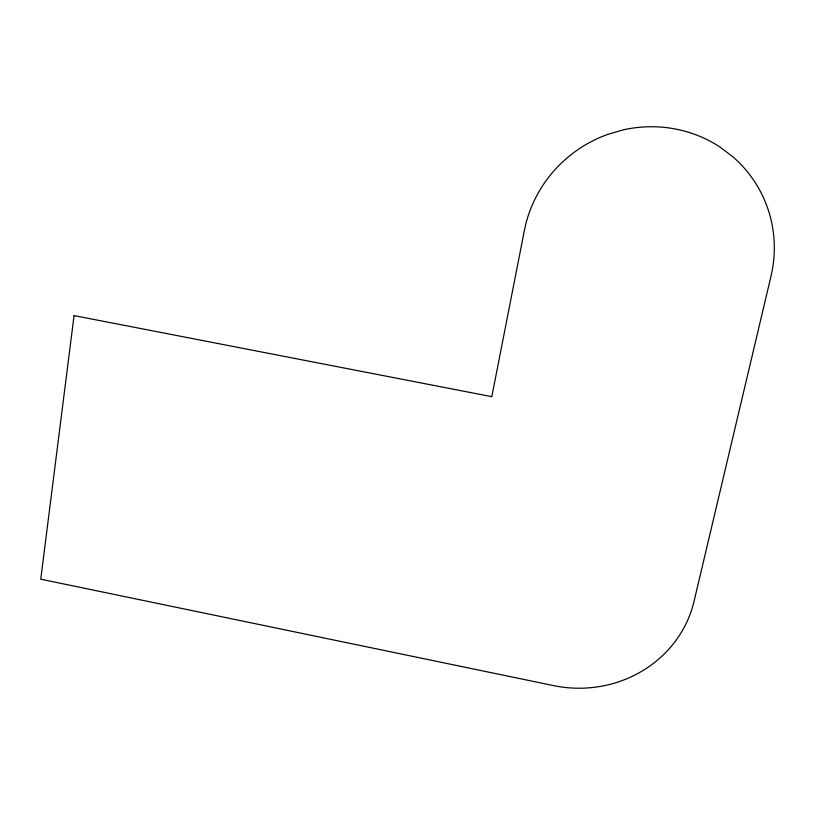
<?xml version="1.0" encoding="UTF-8"?>
<svg xmlns="http://www.w3.org/2000/svg" width="815" height="815" viewBox="0 0 815 815"><rect width="100%" height="100%" fill="white"/><g stroke="black" fill="none" stroke-linecap="round" stroke-linejoin="round"><path stroke-width="1.22" d="M74.063 315.599L40.75 579.18L553.497 685.598A119.021 112.368 5 0 0 694.034 601.378L770.98 276.326A127.069 123.36 -30.4 0 0 733.164 157.05L720.002 147.057A127.069 123.36 -30.4 0 0 623.781 129.748L607.613 134.424A127.069 123.36 -30.4 0 0 524.361 230.543L491.812 396.671L74.063 315.599"/></g></svg>
